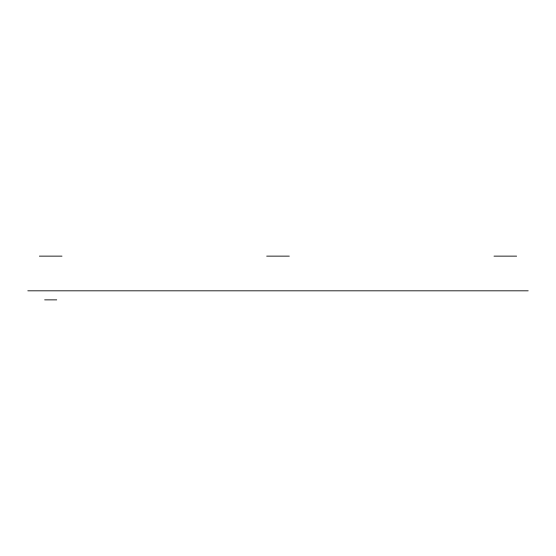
<?xml version="1.0" encoding="UTF-8"?>
<svg xmlns="http://www.w3.org/2000/svg" width="556" height="556" viewBox="0 0 556 556"><rect width="100%" height="100%" fill="white"/><g stroke="black" fill="none" stroke-linecap="round" stroke-linejoin="round"><path stroke-width="0.83" d="M39.386 256.135L62.001 256.135M266.692 256.135L289.308 256.135M493.999 256.135L516.614 256.135M27.8 290.816L528.2 290.816M44.661 299.865L56.726 299.865"/></g></svg>
